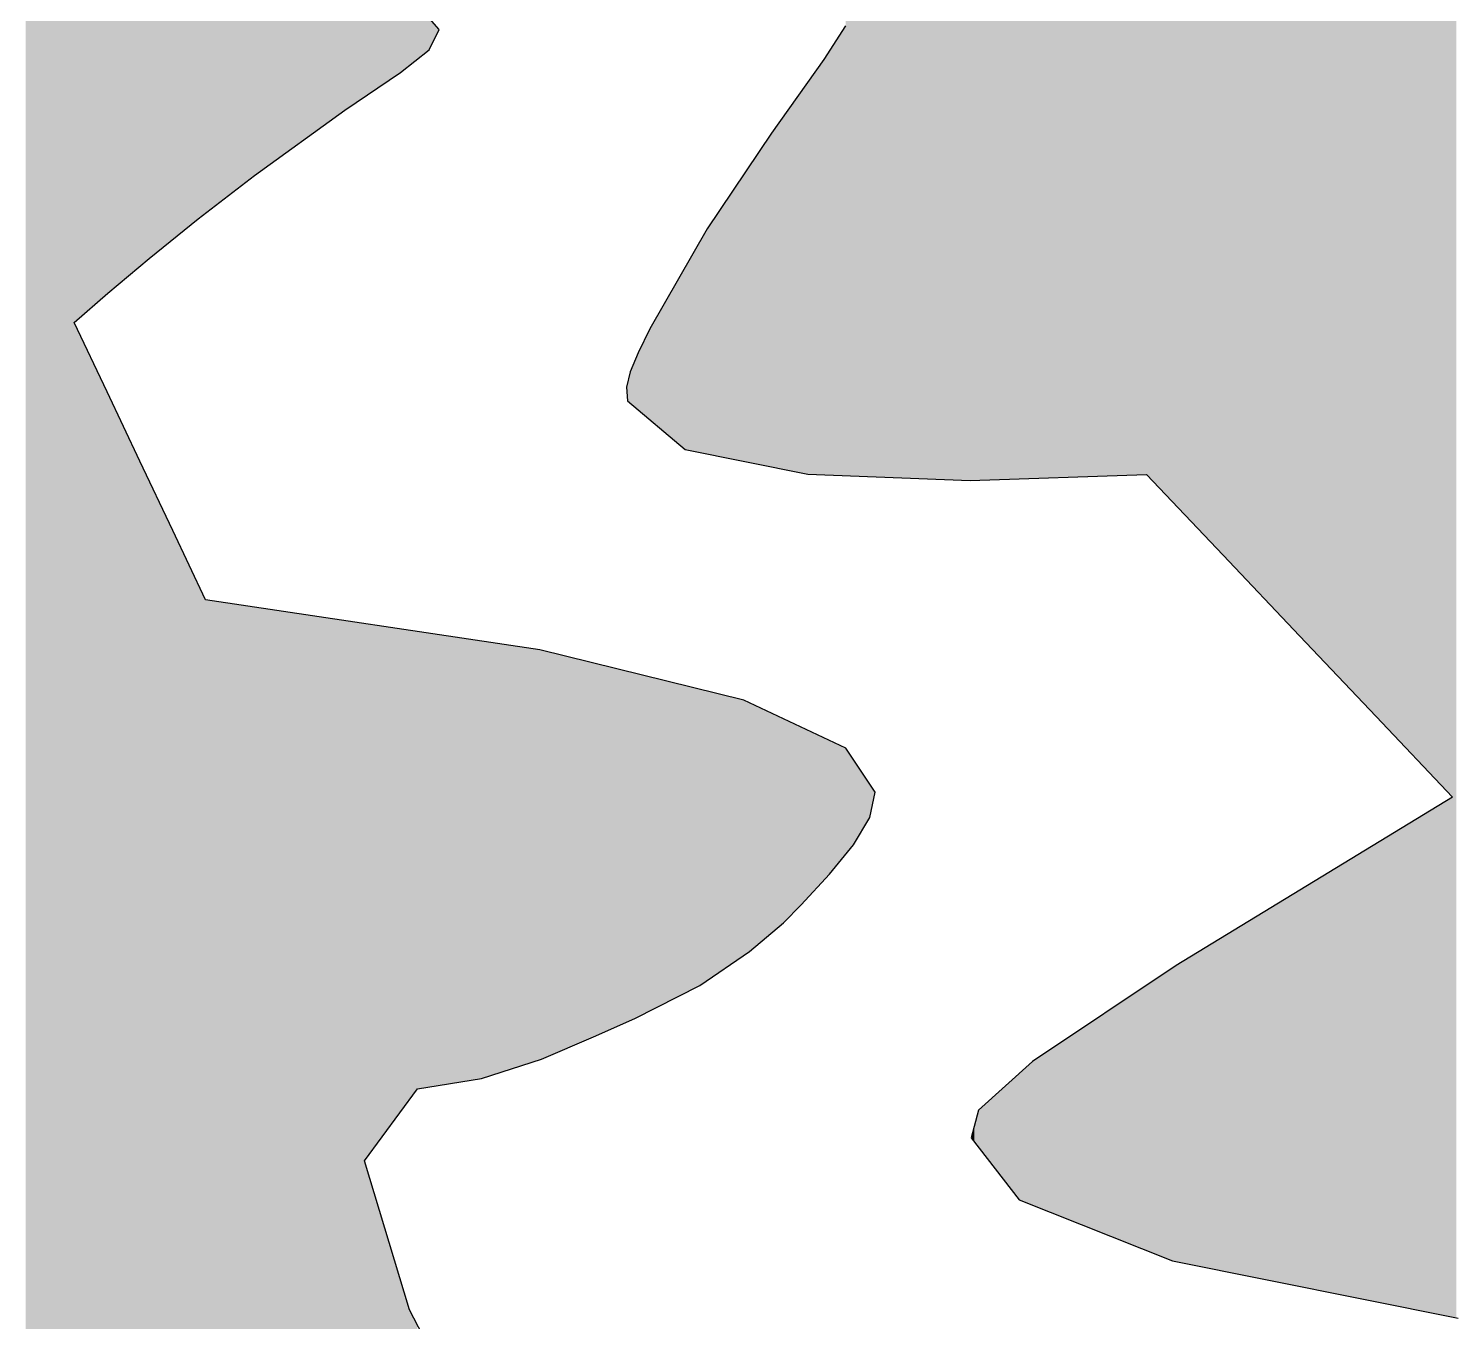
# Model space of a CAD drawing. Extents: x 100.5 to 179.4, y -130.4 to -85.9.
# Drawn here: x 112.15 to 117.77, y -106.3 to -101.2 of the extents above; entities that cross this region are included whole.
import ezdxf

# ---------------------------------------------------------------- set-up
doc = ezdxf.new("R2010")
doc.units = 0
doc.layers.add('LAYER_1', color=7, linetype='CONTINUOUS')

# ---------------------------------------------------------------- blocks, each defined once
blk = doc.blocks.new('*U1')
at = {"layer": 'LAYER_1', "color": 1}
for points in [[(115.3734, -102.9644), (115.3734, -85.8931), (115.3744, -102.9645)], [(115.3744, -102.9645), (115.3734, -85.8931), (115.3744, -85.8931)], [(115.3744, -102.9645), (115.3744, -85.8931), (115.4053, -102.9657)], [(115.4053, -102.9657), (115.3744, -85.8931), (115.4053, -85.8931)], [(115.4053, -102.9657), (115.4053, -85.8931), (115.444, -102.9672)], [(115.444, -102.9672), (115.4053, -85.8931), (115.444, -85.8931)], [(115.444, -102.9672), (115.444, -85.8931), (115.4694, -102.9682)], [(115.4694, -102.9682), (115.444, -85.8931), (115.4694, -85.8931)], [(115.4694, -102.9682), (115.4694, -85.8931), (115.4899, -102.969)], [(115.4899, -102.969), (115.4694, -85.8931), (115.4899, -85.8931)], [(115.4899, -102.969), (115.4899, -85.8931), (115.5342, -102.9707)], [(115.5342, -102.9707), (115.4899, -85.8931), (115.5342, -85.8931)], [(115.5342, -102.9707), (115.5342, -85.8931), (115.5905, -102.9729)], [(115.5905, -102.9729), (115.5342, -85.8931), (115.5905, -85.8931)], [(115.5905, -102.9729), (115.5905, -85.8931), (115.72, -102.9779)], [(115.72, -102.9779), (115.5905, -85.8931), (115.72, -85.8931)], [(115.72, -102.9779), (115.72, -85.8931), (115.737, -102.9785)], [(115.737, -102.9785), (115.72, -85.8931), (115.737, -85.8931)], [(115.737, -102.9785), (115.737, -85.8931), (115.7483, -102.979)], [(115.7483, -102.979), (115.737, -85.8931), (115.7483, -85.8931)], [(115.7483, -102.979), (115.7483, -85.8931), (115.8641, -102.9834)], [(115.8641, -102.9834), (115.7483, -85.8931), (115.8641, -85.8931)], [(115.8641, -102.9834), (115.8641, -85.8931), (115.8685, -102.9833)], [(115.8685, -102.9833), (115.8641, -85.8931), (115.8685, -85.8931)], [(115.8685, -102.9833), (115.8685, -85.8931), (115.8806, -102.9829)], [(115.8806, -102.9829), (115.8685, -85.8931), (115.8806, -85.8931)], [(115.8806, -102.9829), (115.8806, -85.8931), (115.8949, -102.9824)], [(115.8949, -102.9824), (115.8806, -85.8931), (115.8949, -85.8931)], [(115.8949, -102.9824), (115.8949, -85.8931), (115.897, -102.9824)], [(115.897, -102.9824), (115.8949, -85.8931), (115.897, -85.8931)], [(115.897, -102.9824), (115.897, -85.8931), (115.9456, -102.9808)], [(115.9456, -102.9808), (115.897, -85.8931), (115.9456, -85.8931)], [(115.9456, -102.9808), (115.9456, -85.8931), (115.9456, -102.9808)], [(115.9456, -102.9808), (115.9456, -85.8931), (115.9456, -85.8931)], [(115.9456, -102.9808), (115.9456, -85.8931), (115.9625, -102.9802)], [(115.9625, -102.9802), (115.9456, -85.8931), (115.9625, -85.8931)], [(115.9625, -102.9802), (115.9625, -85.8931), (115.9963, -102.9791)], [(115.9963, -102.9791), (115.9625, -85.8931), (115.9963, -85.8931)], [(115.9963, -102.9791), (115.9963, -85.8931), (116.0471, -102.9775)], [(116.0471, -102.9775), (115.9963, -85.8931), (116.0471, -85.8931)], [(116.0471, -102.9775), (116.0471, -85.8931), (116.0582, -102.9771)], [(116.0582, -102.9771), (116.0471, -85.8931), (116.0582, -85.8931)], [(116.0582, -102.9771), (116.0582, -85.8931), (116.0978, -102.9758)], [(116.0978, -102.9758), (116.0582, -85.8931), (116.0978, -85.8931)], [(116.0978, -102.9758), (116.0978, -85.8931), (116.1104, -102.9754)], [(116.1104, -102.9754), (116.0978, -85.8931), (116.1104, -85.8931)], [(116.1104, -102.9754), (116.1104, -85.8931), (116.1542, -102.974)], [(116.1542, -102.974), (116.1104, -85.8931), (116.1542, -85.8931)], [(116.1542, -102.974), (116.1542, -85.8931), (116.1767, -102.9732)], [(116.1767, -102.9732), (116.1542, -85.8931), (116.1767, -85.8931)], [(116.1767, -102.9732), (116.1767, -85.8931), (116.1778, -102.9732)], [(116.1778, -102.9732), (116.1767, -85.8931), (116.1778, -85.8931)], [(116.1778, -102.9732), (116.1778, -85.8931), (116.2331, -102.9714)], [(116.2331, -102.9714), (116.1778, -85.8931), (116.2331, -85.8931)], [(116.2331, -102.9714), (116.2331, -85.8931), (116.2477, -102.9709)], [(116.2477, -102.9709), (116.2331, -85.8931), (116.2477, -85.8931)], [(116.2477, -102.9709), (116.2477, -85.8931), (116.3627, -102.9671)], [(116.3627, -102.9671), (116.2477, -85.8931), (116.3627, -85.8931)], [(116.3627, -102.9671), (116.3627, -85.8931), (116.3683, -102.967)], [(116.3683, -102.967), (116.3627, -85.8931), (116.3683, -85.8931)], [(116.3683, -102.967), (116.3683, -85.8931), (116.3909, -102.9662)], [(116.3909, -102.9662), (116.3683, -85.8931), (116.3909, -85.8931)], [(116.3909, -102.9662), (116.3909, -85.8931), (116.4606, -102.9639)], [(116.4606, -102.9639), (116.3909, -85.8931), (116.4606, -85.8931)], [(116.4606, -102.9639), (116.4606, -85.8931), (116.5036, -102.9625)], [(116.5036, -102.9625), (116.4606, -85.8931), (116.5036, -85.8931)], [(116.5036, -102.9625), (116.5036, -85.8931), (116.5443, -102.9612)], [(116.5443, -102.9612), (116.5036, -85.8931), (116.5443, -85.8931)], [(116.5443, -102.9612), (116.5443, -85.8931), (116.553, -102.9609)], [(116.553, -102.9609), (116.5443, -85.8931), (116.553, -85.8931)], [(116.553, -102.9609), (116.553, -85.8931), (116.5603, -102.9607)], [(116.5603, -102.9607), (116.553, -85.8931), (116.5603, -85.8931)], [(116.5603, -102.9607), (116.5603, -85.8931), (116.5713, -102.9722)], [(116.5713, -102.9722), (116.5603, -85.8931), (116.5713, -85.8931)], [(116.5713, -102.9722), (116.5713, -85.8931), (116.6389, -103.0435)], [(116.6389, -103.0435), (116.5713, -85.8931), (116.6389, -85.8931)], [(116.6389, -103.0435), (116.6389, -85.8931), (116.6511, -103.0564)], [(116.6511, -103.0564), (116.6389, -85.8931), (116.6511, -85.8931)], [(116.6511, -103.0564), (116.6511, -85.8931), (116.6618, -103.0677)], [(116.6618, -103.0677), (116.6511, -85.8931), (116.6618, -85.8931)], [(116.6618, -103.0677), (116.6618, -85.8931), (116.6772, -103.084)], [(116.6772, -103.084), (116.6618, -85.8931), (116.6772, -85.8931)], [(116.6772, -103.084), (116.6772, -85.8931), (116.6783, -103.0851)], [(116.6783, -103.0851), (116.6772, -85.8931), (116.6783, -85.8931)], [(116.6783, -103.0851), (116.6783, -85.8931), (116.6977, -103.1055)], [(116.6977, -103.1055), (116.6783, -85.8931), (116.6977, -85.8931)], [(116.6977, -103.1055), (116.6977, -85.8931), (116.7435, -103.1538)], [(116.7435, -103.1538), (116.6977, -85.8931), (116.7435, -85.8931)], [(116.7435, -103.1538), (116.7435, -85.8931), (116.7552, -103.1661)], [(116.7552, -103.1661), (116.7435, -85.8931), (116.7552, -85.8931)], [(116.7552, -103.1661), (116.7552, -85.8931), (116.7741, -103.1862)], [(116.7741, -103.1862), (116.7552, -85.8931), (116.7741, -85.8931)], [(116.7741, -103.1862), (116.7741, -85.8931), (116.7854, -103.198)], [(116.7854, -103.198), (116.7741, -85.8931), (116.7854, -85.8931)], [(116.7854, -103.198), (116.7854, -85.8931), (116.7854, -103.1981)], [(116.7854, -103.1981), (116.7854, -85.8931), (116.7854, -85.8931)], [(116.7854, -103.1981), (116.7854, -85.8931), (116.7967, -103.2099)], [(116.7967, -103.2099), (116.7854, -85.8931), (116.7967, -85.8931)], [(116.7967, -103.2099), (116.7967, -85.8931), (116.8023, -103.2159)], [(116.8023, -103.2159), (116.7967, -85.8931), (116.8023, -85.8931)], [(116.8023, -103.2159), (116.8023, -85.8931), (116.808, -103.2218)], [(116.808, -103.2218), (116.8023, -85.8931), (116.808, -85.8931)], [(116.808, -103.2218), (116.808, -85.8931), (116.8136, -103.2278)], [(116.8136, -103.2278), (116.808, -85.8931), (116.8136, -85.8931)], [(116.8136, -103.2278), (116.8136, -85.8931), (116.8193, -103.2337)], [(116.8193, -103.2337), (116.8136, -85.8931), (116.8193, -85.8931)], [(116.8193, -103.2337), (116.8193, -85.8931), (116.8305, -103.2456)], [(116.8305, -103.2456), (116.8193, -85.8931), (116.8305, -85.8931)], [(116.8305, -103.2456), (116.8305, -85.8931), (116.8511, -103.2673)], [(116.8511, -103.2673), (116.8305, -85.8931), (116.8511, -85.8931)], [(116.8511, -103.2673), (116.8511, -85.8931), (116.8587, -103.2753)], [(116.8587, -103.2753), (116.8511, -85.8931), (116.8587, -85.8931)], [(116.8587, -103.2753), (116.8587, -85.8931), (116.8618, -103.2786)], [(116.8618, -103.2786), (116.8587, -85.8931), (116.8618, -85.8931)], [(116.8618, -103.2786), (116.8618, -85.8931), (116.8711, -103.2884)], [(116.8711, -103.2884), (116.8618, -85.8931), (116.8711, -85.8931)], [(116.8711, -103.2884), (116.8711, -85.8931), (116.8806, -103.2984)], [(116.8806, -103.2984), (116.8711, -85.8931), (116.8806, -85.8931)], [(116.8806, -103.2984), (116.8806, -85.8931), (116.8869, -103.3051)], [(116.8869, -103.3051), (116.8806, -85.8931), (116.8869, -85.8931)], [(116.8869, -103.3051), (116.8869, -85.8931), (116.8925, -103.311)], [(116.8925, -103.311), (116.8869, -85.8931), (116.8925, -85.8931)], [(116.8925, -103.311), (116.8925, -85.8931), (116.9883, -103.412)], [(116.9883, -103.412), (116.8925, -85.8931), (116.9883, -85.8931)], [(116.9883, -103.412), (116.9883, -85.8931), (116.9996, -103.4239)], [(116.9996, -103.4239), (116.9883, -85.8931), (116.9996, -85.8931)], [(116.9996, -103.4239), (116.9996, -85.8931), (117.0045, -103.4291)], [(117.0045, -103.4291), (116.9996, -85.8931), (117.0045, -85.8931)], [(117.0045, -103.4291), (117.0045, -85.8931), (117.0222, -103.4477)], [(117.0222, -103.4477), (117.0045, -85.8931), (117.0222, -85.8931)], [(117.0222, -103.4477), (117.0222, -85.8931), (117.0231, -103.4487)], [(117.0231, -103.4487), (117.0222, -85.8931), (117.0231, -85.8931)], [(117.0231, -103.4487), (117.0231, -85.8931), (117.0244, -103.4501)], [(117.0244, -103.4501), (117.0231, -85.8931), (117.0244, -85.8931)], [(117.0244, -103.4501), (117.0244, -85.8931), (117.0264, -103.4522)], [(117.0264, -103.4522), (117.0244, -85.8931), (117.0264, -85.8931)], [(117.0264, -103.4522), (117.0264, -85.8931), (117.045, -103.4718)], [(117.045, -103.4718), (117.0264, -85.8931), (117.045, -85.8931)], [(117.045, -103.4718), (117.045, -85.8931), (117.0456, -103.4724)], [(117.0456, -103.4724), (117.045, -85.8931), (117.0456, -85.8931)], [(117.0456, -103.4724), (117.0456, -85.8931), (117.0626, -103.4904)], [(117.0626, -103.4904), (117.0456, -85.8931), (117.0626, -85.8931)], [(117.0626, -103.4904), (117.0626, -85.8931), (117.0631, -103.4909)], [(117.0631, -103.4909), (117.0626, -85.8931), (117.0631, -85.8931)], [(117.0631, -103.4909), (117.0631, -85.8931), (117.0701, -103.4982)], [(117.0701, -103.4982), (117.0631, -85.8931), (117.0701, -85.8931)], [(117.0701, -103.4982), (117.0701, -85.8931), (117.0729, -103.5012)], [(117.0729, -103.5012), (117.0701, -85.8931), (117.0729, -85.8931)], [(117.0729, -103.5012), (117.0729, -85.8931), (117.1064, -103.5365)], [(117.1064, -103.5365), (117.0729, -85.8931), (117.1064, -85.8931)], [(117.1064, -103.5365), (117.1064, -85.8931), (117.1196, -103.5505)], [(117.1196, -103.5505), (117.1064, -85.8931), (117.1196, -85.8931)], [(117.1196, -103.5505), (117.1196, -85.8931), (117.1631, -103.5963)], [(117.1631, -103.5963), (117.1196, -85.8931), (117.1631, -85.8931)], [(117.1631, -103.5963), (117.1631, -85.8931), (117.1633, -103.5965)], [(117.1633, -103.5965), (117.1631, -85.8931), (117.1633, -85.8931)], [(117.1633, -103.5965), (117.1633, -85.8931), (117.1807, -103.6149)], [(117.1807, -103.6149), (117.1633, -85.8931), (117.1807, -85.8931)], [(117.1807, -103.6149), (117.1807, -85.8931), (117.2589, -103.6974)], [(117.2589, -103.6974), (117.1807, -85.8931), (117.2589, -85.8931)], [(117.2589, -103.6974), (117.2589, -85.8931), (117.2927, -103.733)], [(117.2927, -103.733), (117.2589, -85.8931), (117.2927, -85.8931)], [(117.2927, -103.733), (117.2927, -85.8931), (117.3378, -103.7806)], [(117.3378, -103.7806), (117.2927, -85.8931), (117.3378, -85.8931)], [(117.3378, -103.7806), (117.3378, -85.8931), (117.3463, -103.7895)], [(117.3463, -103.7895), (117.3378, -85.8931), (117.3463, -85.8931)], [(117.3463, -103.7895), (117.3463, -85.8931), (117.428, -103.8757)], [(117.428, -103.8757), (117.3463, -85.8931), (117.428, -85.8931)], [(117.428, -103.8757), (117.428, -85.8931), (117.4364, -103.8846)], [(117.4364, -103.8846), (117.428, -85.8931), (117.4364, -85.8931)], [(117.4364, -103.8846), (117.4364, -85.8931), (117.4449, -103.8935)], [(117.4449, -103.8935), (117.4364, -85.8931), (117.4449, -85.8931)], [(117.4449, -103.8935), (117.4449, -85.8931), (117.4449, -103.8935)], [(117.4449, -103.8935), (117.4449, -85.8931), (117.4449, -85.8931)], [(117.4449, -103.8935), (117.4449, -85.8931), (117.4508, -103.8997)], [(117.4508, -103.8997), (117.4449, -85.8931), (117.4508, -85.8931)], [(117.4508, -103.8997), (117.4508, -85.8931), (117.4618, -103.9113)], [(117.4618, -103.9113), (117.4508, -85.8931), (117.4618, -85.8931)], [(117.4618, -103.9113), (117.4618, -85.8931), (117.4647, -103.9144)], [(117.4647, -103.9144), (117.4618, -85.8931), (117.4647, -85.8931)], [(117.4647, -103.9144), (117.4647, -85.8931), (117.4787, -103.9292)], [(117.4787, -103.9292), (117.4647, -85.8931), (117.4787, -85.8931)], [(117.4787, -103.9292), (117.4787, -85.8931), (117.49, -103.9411)], [(117.49, -103.9411), (117.4787, -85.8931), (117.49, -85.8931)], [(117.49, -103.9411), (117.49, -85.8931), (117.4956, -103.947)], [(117.4956, -103.947), (117.49, -85.8931), (117.4956, -85.8931)], [(117.4956, -103.947), (117.4956, -85.8931), (117.5351, -103.9886)], [(117.5351, -103.9886), (117.4956, -85.8931), (117.5351, -85.8931)], [(117.5351, -103.9886), (117.5351, -85.8931), (117.552, -104.0065)], [(117.552, -104.0065), (117.5351, -85.8931), (117.552, -85.8931)], [(117.552, -104.0065), (117.552, -85.8931), (117.5988, -104.0559)], [(117.5988, -104.0559), (117.552, -85.8931), (117.5988, -85.8931)], [(117.5988, -104.0559), (117.5988, -85.8931), (117.614, -104.0718)], [(117.614, -104.0718), (117.5988, -85.8931), (117.614, -85.8931)], [(117.614, -104.0718), (117.614, -85.8931), (117.6309, -104.0897)], [(117.6309, -104.0897), (117.614, -85.8931), (117.6309, -85.8931)], [(117.6309, -104.0897), (117.6309, -85.8931), (117.6314, -104.0902)], [(117.6314, -104.0902), (117.6309, -85.8931), (117.6314, -85.8931)], [(117.6314, -104.0902), (117.6314, -85.8931), (117.6647, -104.1253)], [(117.6647, -104.1253), (117.6314, -85.8931), (117.6647, -85.8931)], [(117.6647, -104.1253), (117.6647, -85.8931), (117.676, -104.1372)], [(117.676, -104.1372), (117.6647, -85.8931), (117.676, -85.8931)], [(117.676, -104.1372), (117.676, -85.8931), (117.7235, -104.1874)], [(117.7235, -104.1874), (117.676, -85.8931), (117.7235, -85.8931)], [(117.7235, -104.1874), (117.7235, -85.8931), (117.7323, -104.1967)], [(117.7323, -104.1967), (117.7235, -85.8931), (117.7323, -85.8931)], [(117.7323, -104.1967), (117.7323, -85.8931), (117.7436, -104.2085)], [(117.7436, -104.2085), (117.7323, -85.8931), (117.7436, -85.8931)], [(117.7436, -104.2085), (117.7436, -85.8931), (117.745, -104.21)], [(117.745, -104.21), (117.7436, -85.8931), (117.745, -85.8931)], [(117.745, -104.21), (117.745, -85.8931), (117.7662, -104.2323)], [(117.7662, -104.2323), (117.745, -85.8931), (117.7662, -85.8931)], [(117.7662, -106.2816), (117.7662, -85.8931), (117.782, -106.2847)], [(117.782, -106.2847), (117.7662, -85.8931), (117.782, -85.8931)], [(112.1416, -118.7932), (112.1416, -100.1471), (112.1634, -118.8186)], [(112.1634, -118.8186), (112.1416, -100.1471), (112.1634, -100.159)], [(112.1634, -118.8186), (112.1634, -100.159), (112.3326, -118.9632)], [(112.3326, -118.9632), (112.1634, -100.159), (112.3326, -100.251)], [(112.3326, -102.361), (112.3326, -100.251), (112.4621, -102.2483)], [(112.4621, -102.2483), (112.3326, -100.251), (112.4621, -100.3214)], [(112.4621, -102.2483), (112.4621, -100.3214), (112.4649, -102.2459)], [(112.4649, -102.2459), (112.4621, -100.3214), (112.4649, -100.3229)], [(112.4649, -102.2459), (112.4649, -100.3229), (112.4872, -102.2271)], [(112.4872, -102.2271), (112.4649, -100.3229), (112.4872, -100.3351)], [(112.4872, -102.2271), (112.4872, -100.3351), (112.5916, -102.1392)], [(112.5916, -102.1392), (112.4872, -100.3351), (112.5916, -100.3859)], [(112.5916, -102.1392), (112.5916, -100.3859), (112.6285, -102.1082)], [(112.6285, -102.1082), (112.5916, -100.3859), (112.6285, -100.4038)], [(112.6285, -102.1082), (112.6285, -100.4038), (112.721, -102.0334)], [(112.721, -102.0334), (112.6285, -100.4038), (112.721, -100.4489)], [(112.721, -102.0334), (112.721, -100.4489), (112.8218, -101.9519)], [(112.8218, -101.9519), (112.721, -100.4489), (112.8218, -100.4979)], [(112.8218, -101.9519), (112.8218, -100.4979), (112.8505, -101.9297)], [(112.8505, -101.9297), (112.8218, -100.4979), (112.8505, -100.5118)], [(112.8505, -101.9297), (112.8505, -100.5118), (113.0431, -101.781)], [(113.0431, -101.781), (112.8505, -100.5118), (113.0431, -100.6055)], [(113.0431, -101.781), (113.0431, -100.6055), (113.1017, -101.7387)], [(113.1017, -101.7387), (113.0431, -100.6055), (113.1017, -100.634)], [(113.1017, -101.7387), (113.1017, -100.634), (113.3971, -101.5255)], [(113.3971, -101.5255), (113.1017, -100.634), (113.3971, -100.7778)], [(113.3971, -101.5255), (113.3971, -100.7778), (113.3995, -101.5238)], [(113.3995, -101.5238), (113.3971, -100.7778), (113.3995, -100.7806)], [(113.3995, -101.5238), (113.3995, -100.7806), (113.4024, -101.5218)], [(113.4024, -101.5218), (113.3995, -100.7806), (113.4024, -100.7839)], [(113.4024, -101.5218), (113.4024, -100.7839), (113.477, -101.4714)], [(113.477, -101.4714), (113.4024, -100.7839), (113.477, -100.8691)], [(113.477, -101.4714), (113.477, -100.8691), (113.6183, -101.3758)], [(113.6183, -101.3758), (113.477, -100.8691), (113.6183, -101.0308)], [(113.6183, -101.3758), (113.6183, -101.0308), (113.6548, -101.347)], [(113.6548, -101.347), (113.6183, -101.0308), (113.6548, -101.0725)], [(113.6548, -101.347), (113.6548, -101.0725), (113.6854, -101.3229)], [(113.6854, -101.3229), (113.6548, -101.0725), (113.6854, -101.1075)], [(113.6854, -101.3229), (113.6854, -101.1075), (113.7315, -101.2865)], [(113.7315, -101.2865), (113.6854, -101.1075), (113.7315, -101.1602)], [(113.7315, -101.2865), (113.7315, -101.1602), (113.7713, -101.2057)], [(115.3594, -102.9639), (115.3106, -101.2891), (115.3594, -101.2129)], [(115.3734, -102.9644), (115.3594, -101.2129), (115.3734, -101.1911)], [(115.3594, -102.9639), (115.3594, -101.2129), (115.3734, -102.9644)], [(115.3106, -102.962), (115.2974, -101.3098), (115.3106, -101.2891)], [(115.3106, -102.962), (115.3106, -101.2891), (115.3594, -102.9639)], [(115.2884, -102.9611), (115.2247, -101.4132), (115.2884, -101.3239)], [(115.2974, -102.9615), (115.2884, -101.3239), (115.2974, -101.3098)], [(115.2884, -102.9611), (115.2884, -101.3239), (115.2974, -102.9615)], [(115.2974, -102.9615), (115.2974, -101.3098), (115.3106, -102.962)], [(115.2247, -102.9587), (115.1986, -101.4499), (115.2247, -101.4132)], [(115.2247, -102.9587), (115.2247, -101.4132), (115.2884, -102.9611)], [(115.1847, -102.9507), (115.1509, -101.5169), (115.1847, -101.4694)], [(115.1986, -102.9535), (115.1847, -101.4694), (115.1986, -101.4499)], [(115.1847, -102.9507), (115.1847, -101.4694), (115.1986, -102.9535)], [(115.1986, -102.9535), (115.1986, -101.4499), (115.2247, -102.9587)], [(115.1509, -102.9439), (115.1283, -101.5485), (115.1509, -101.5169)], [(115.1509, -102.9439), (115.1509, -101.5169), (115.1847, -102.9507)], [(115.1283, -102.9394), (115.0813, -101.6145), (115.1283, -101.5485)], [(115.1283, -102.9394), (115.1283, -101.5485), (115.1509, -102.9439)], [(115.072, -102.9281), (115.01, -101.7205), (115.072, -101.6284)], [(115.0813, -102.93), (115.072, -101.6284), (115.0813, -101.6145)], [(115.072, -102.9281), (115.072, -101.6284), (115.0813, -102.93)], [(115.0813, -102.93), (115.0813, -101.6145), (115.1283, -102.9394)], [(114.993, -102.9124), (114.9719, -101.777), (114.993, -101.7456)], [(114.9945, -102.9127), (114.993, -101.7456), (114.9945, -101.7434)], [(114.993, -102.9124), (114.993, -101.7456), (114.9945, -102.9127)], [(114.9989, -102.9135), (114.9945, -101.7434), (114.9989, -101.7369)], [(114.9945, -102.9127), (114.9945, -101.7434), (114.9989, -102.9135)], [(115.01, -102.9157), (114.9989, -101.7369), (115.01, -101.7205)], [(114.9989, -102.9135), (114.9989, -101.7369), (115.01, -102.9157)], [(115.01, -102.9157), (115.01, -101.7205), (115.072, -102.9281)], [(114.9719, -102.9081), (114.9141, -101.8629), (114.9719, -101.777)], [(114.9719, -102.9081), (114.9719, -101.777), (114.993, -102.9124)], [(114.9141, -102.8966), (114.8352, -101.9801), (114.9141, -101.8629)], [(114.9141, -102.8966), (114.9141, -101.8629), (114.9719, -102.9081)], [(114.8273, -102.8792), (114.799, -102.0413), (114.8273, -101.992)], [(114.8352, -102.8808), (114.8273, -101.992), (114.8352, -101.9801)], [(114.8273, -102.8792), (114.8273, -101.992), (114.8352, -102.8808)], [(114.8352, -102.8808), (114.8352, -101.9801), (114.9141, -102.8966)], [(114.799, -102.8736), (114.7416, -102.1411), (114.799, -102.0413)], [(114.799, -102.8736), (114.799, -102.0413), (114.8273, -102.8792)], [(114.7416, -102.8621), (114.6415, -102.3156), (114.7416, -102.1411)], [(114.7416, -102.8621), (114.7416, -102.1411), (114.799, -102.8736)], [(112.3326, -118.9632), (112.3326, -102.361), (112.4621, -119.0738)], [(112.4621, -119.0738), (112.3326, -102.361), (112.4621, -102.6343)], [(114.6415, -102.7773), (114.6015, -102.3854), (114.6415, -102.3156)], [(114.6415, -102.7773), (114.6415, -102.3156), (114.7416, -102.8621)], [(114.6015, -102.7434), (114.5554, -102.4803), (114.6015, -102.3854)], [(114.6015, -102.7434), (114.6015, -102.3854), (114.6415, -102.7773)], [(114.5554, -102.7044), (114.5433, -102.5093), (114.5554, -102.4803)], [(114.5554, -102.7044), (114.5554, -102.4803), (114.6015, -102.7434)], [(114.5433, -102.6941), (114.5243, -102.555), (114.5433, -102.5093)], [(114.5433, -102.6941), (114.5433, -102.5093), (114.5554, -102.7044)], [(114.5243, -102.678), (114.5141, -102.5983), (114.5243, -102.555)], [(114.5243, -102.678), (114.5243, -102.555), (114.5433, -102.6941)], [(112.4621, -119.0738), (112.4621, -102.6343), (112.4649, -119.0762)], [(112.4649, -119.0762), (112.4621, -102.6343), (112.4649, -102.6401)], [(112.4649, -119.0762), (112.4649, -102.6401), (112.4872, -119.0952)], [(112.4872, -119.0952), (112.4649, -102.6401), (112.4872, -102.6872)], [(114.5141, -102.6694), (114.5099, -102.6158), (114.5141, -102.5983)], [(114.5141, -102.6694), (114.5141, -102.5983), (114.5243, -102.678)], [(112.4872, -119.0952), (112.4872, -102.6872), (112.5916, -119.1844)], [(112.5916, -119.1844), (112.4872, -102.6872), (112.5916, -102.9076)], [(112.5916, -119.1844), (112.5916, -102.9076), (112.6285, -119.2159)], [(112.6285, -119.2159), (112.5916, -102.9076), (112.6285, -102.9856)], [(112.6285, -119.2159), (112.6285, -102.9856), (112.721, -119.295)], [(112.721, -119.295), (112.6285, -102.9856), (112.721, -103.1809)], [(112.721, -119.295), (112.721, -103.1809), (112.8218, -119.3811)], [(112.8218, -119.3811), (112.721, -103.1809), (112.8218, -103.3937)], [(112.8218, -119.3811), (112.8218, -103.3937), (112.8505, -119.4056)], [(112.8505, -119.4056), (112.8218, -103.3937), (112.8505, -103.4542)], [(112.8505, -119.4056), (112.8505, -103.4542), (113.0431, -119.5701)], [(113.0431, -119.5701), (112.8505, -103.4542), (113.0431, -103.483)], [(113.0431, -119.5701), (113.0431, -103.483), (113.1017, -119.6201)], [(113.1017, -119.6201), (113.0431, -103.483), (113.1017, -103.4918)], [(113.1017, -119.6201), (113.1017, -103.4918), (113.3971, -119.8725)], [(113.3971, -119.8725), (113.1017, -103.4918), (113.3971, -103.536)], [(113.3971, -119.8725), (113.3971, -103.536), (113.3995, -119.8746)], [(113.3995, -119.8746), (113.3971, -103.536), (113.3995, -103.5364)], [(113.3995, -119.8746), (113.3995, -103.5364), (113.4024, -119.877)], [(113.4024, -119.877), (113.3995, -103.5364), (113.4024, -103.5368)], [(113.4024, -119.877), (113.4024, -103.5368), (113.477, -119.9407)], [(113.477, -119.9407), (113.4024, -103.5368), (113.477, -103.548)], [(113.477, -105.6664), (113.477, -103.548), (113.6183, -105.4736)], [(113.6183, -105.4736), (113.477, -103.548), (113.6183, -103.5691)], [(113.6183, -105.4736), (113.6183, -103.5691), (113.6548, -105.4238)], [(113.6548, -105.4238), (113.6183, -103.5691), (113.6548, -103.5746)], [(113.6548, -105.4238), (113.6548, -103.5746), (113.6854, -105.3821)], [(113.6854, -105.3821), (113.6548, -103.5746), (113.6854, -103.5791)], [(113.6854, -105.3821), (113.6854, -103.5791), (113.7315, -105.3746)], [(113.7315, -105.3746), (113.6854, -103.5791), (113.7315, -103.5861)], [(113.7315, -105.3746), (113.7315, -103.5861), (113.7713, -105.3682)], [(113.7713, -105.3682), (113.7315, -103.5861), (113.7713, -103.592)], [(113.7713, -105.3682), (113.7713, -103.592), (113.9387, -105.341)], [(113.9387, -105.341), (113.7713, -103.592), (113.9387, -103.6171)], [(113.9387, -105.341), (113.9387, -103.6171), (113.955, -105.3357)], [(113.955, -105.3357), (113.9387, -103.6171), (113.955, -103.6195)], [(113.955, -105.3357), (113.955, -103.6195), (114.1138, -105.2843)], [(114.1138, -105.2843), (113.955, -103.6195), (114.1138, -103.6432)], [(114.1138, -105.2843), (114.1138, -103.6432), (114.1685, -105.2666)], [(114.1685, -105.2666), (114.1138, -103.6432), (114.1685, -103.6514)], [(114.1685, -105.2666), (114.1685, -103.6514), (114.1744, -105.2647)], [(114.1744, -105.2647), (114.1685, -103.6514), (114.1744, -103.6529)], [(114.1744, -105.2647), (114.1744, -103.6529), (114.2909, -105.2154)], [(114.2909, -105.2154), (114.1744, -103.6529), (114.2909, -103.6816)], [(114.2909, -105.2154), (114.2909, -103.6816), (114.3801, -105.1777)], [(114.3801, -105.1777), (114.2909, -103.6816), (114.3801, -103.7035)], [(114.3801, -105.1777), (114.3801, -103.7035), (114.5099, -105.1195)], [(114.5099, -105.1195), (114.3801, -103.7035), (114.5099, -103.7355)], [(114.5099, -105.1195), (114.5099, -103.7355), (114.5141, -105.1176)], [(114.5141, -105.1176), (114.5099, -103.7355), (114.5141, -103.7365)], [(114.5141, -105.1176), (114.5141, -103.7365), (114.5243, -105.113)], [(114.5243, -105.113), (114.5141, -103.7365), (114.5243, -103.739)], [(114.5243, -105.113), (114.5243, -103.739), (114.5433, -105.1045)], [(114.5433, -105.1045), (114.5243, -103.739), (114.5433, -103.7437)], [(114.5433, -105.1045), (114.5433, -103.7437), (114.5554, -105.0984)], [(114.5554, -105.0984), (114.5433, -103.7437), (114.5554, -103.7467)], [(114.5554, -105.0984), (114.5554, -103.7467), (114.6015, -105.0749)], [(114.6015, -105.0749), (114.5554, -103.7467), (114.6015, -103.7581)], [(114.6015, -105.0749), (114.6015, -103.7581), (114.6415, -105.0546)], [(114.6415, -105.0546), (114.6015, -103.7581), (114.6415, -103.7679)], [(114.6415, -105.0546), (114.6415, -103.7679), (114.7416, -105.0036)], [(114.7416, -105.0036), (114.6415, -103.7679), (114.7416, -103.7926)], [(114.7416, -105.0036), (114.7416, -103.7926), (114.799, -104.9745)], [(114.799, -104.9745), (114.7416, -103.7926), (114.799, -103.8067)], [(114.799, -104.9745), (114.799, -103.8067), (114.8273, -104.9552)], [(114.8273, -104.9552), (114.799, -103.8067), (114.8273, -103.8137)], [(114.8273, -104.9552), (114.8273, -103.8137), (114.8352, -104.9497)], [(114.8352, -104.9497), (114.8273, -103.8137), (114.8352, -103.8156)], [(114.8352, -104.9497), (114.8352, -103.8156), (114.9141, -104.8959)], [(114.9141, -104.8959), (114.8352, -103.8156), (114.9141, -103.8351)], [(114.9141, -104.8959), (114.9141, -103.8351), (114.9719, -104.8564)], [(114.9719, -104.8564), (114.9141, -103.8351), (114.9719, -103.8493)], [(114.9719, -104.8564), (114.9719, -103.8493), (114.993, -104.842)], [(114.993, -104.842), (114.9719, -103.8493), (114.993, -103.8593)], [(114.993, -104.842), (114.993, -103.8593), (114.9945, -104.841)], [(114.9945, -104.841), (114.993, -103.8593), (114.9945, -103.86)], [(114.9945, -104.841), (114.9945, -103.86), (114.9989, -104.8373)], [(114.9989, -104.8373), (114.9945, -103.86), (114.9989, -103.862)], [(114.9989, -104.8373), (114.9989, -103.862), (115.01, -104.8279)], [(115.01, -104.8279), (114.9989, -103.862), (115.01, -103.8673)], [(115.01, -104.8279), (115.01, -103.8673), (115.072, -104.7753)], [(115.072, -104.7753), (115.01, -103.8673), (115.072, -103.8965)], [(115.072, -104.7753), (115.072, -103.8965), (115.0813, -104.7674)], [(115.0813, -104.7674), (115.072, -103.8965), (115.0813, -103.9009)], [(115.0813, -104.7674), (115.0813, -103.9009), (115.1283, -104.7275)], [(115.1283, -104.7275), (115.0813, -103.9009), (115.1283, -103.9231)], [(115.1283, -104.7275), (115.1283, -103.9231), (115.1509, -104.705)], [(115.1509, -104.705), (115.1283, -103.9231), (115.1509, -103.9338)], [(115.1509, -104.705), (115.1509, -103.9338), (115.1847, -104.6713)], [(115.1847, -104.6713), (115.1509, -103.9338), (115.1847, -103.9498)], [(115.1847, -104.6713), (115.1847, -103.9498), (115.1986, -104.6574)], [(115.1986, -104.6574), (115.1847, -103.9498), (115.1986, -103.9563)], [(115.1986, -104.6574), (115.1986, -103.9563), (115.2247, -104.629)], [(115.2247, -104.629), (115.1986, -103.9563), (115.2247, -103.9687)], [(115.2247, -104.629), (115.2247, -103.9687), (115.2884, -104.5599)], [(115.2884, -104.5599), (115.2247, -103.9687), (115.2884, -103.9987)], [(115.2884, -104.5599), (115.2884, -103.9987), (115.2974, -104.5501)], [(115.2974, -104.5501), (115.2884, -103.9987), (115.2974, -104.003)], [(115.2974, -104.5501), (115.2974, -104.003), (115.3106, -104.5358)], [(115.3106, -104.5358), (115.2974, -104.003), (115.3106, -104.0092)], [(115.3106, -104.5358), (115.3106, -104.0092), (115.3594, -104.4762)], [(115.3594, -104.4762), (115.3106, -104.0092), (115.3594, -104.0323)], [(115.3594, -104.4762), (115.3594, -104.0323), (115.3734, -104.4592)], [(115.3734, -104.4592), (115.3594, -104.0323), (115.3734, -104.0388)], [(115.3734, -104.4592), (115.3734, -104.0388), (115.3744, -104.4578)], [(115.3744, -104.4578), (115.3734, -104.0388), (115.3744, -104.0394)], [(115.3744, -104.4578), (115.3744, -104.0394), (115.4053, -104.4202)], [(115.4053, -104.4202), (115.3744, -104.0394), (115.4053, -104.0858)], [(115.4053, -104.4202), (115.4053, -104.0858), (115.444, -104.355)], [(115.444, -104.355), (115.4053, -104.0858), (115.444, -104.1441)], [(115.444, -104.355), (115.444, -104.1441), (115.4694, -104.3122)], [(115.4694, -104.3122), (115.444, -104.1441), (115.4694, -104.1823)], [(115.4694, -104.3122), (115.4694, -104.1823), (115.4899, -104.2132)], [(117.7235, -106.273), (117.676, -104.2873), (117.7235, -104.2583)], [(117.7323, -106.2748), (117.7235, -104.2583), (117.7323, -104.2529)], [(117.7235, -106.273), (117.7235, -104.2583), (117.7323, -106.2748)], [(117.7436, -106.2771), (117.7323, -104.2529), (117.7436, -104.2461)], [(117.7323, -106.2748), (117.7323, -104.2529), (117.7436, -106.2771)], [(117.745, -106.2774), (117.7436, -104.2461), (117.745, -104.2452)], [(117.7436, -106.2771), (117.7436, -104.2461), (117.745, -106.2774)], [(117.7662, -106.2816), (117.745, -104.2452), (117.7662, -104.2323)], [(117.745, -106.2774), (117.745, -104.2452), (117.7662, -106.2816)], [(117.5988, -106.2481), (117.552, -104.3629), (117.5988, -104.3343)], [(117.614, -106.2511), (117.5988, -104.3343), (117.614, -104.3251)], [(117.5988, -106.2481), (117.5988, -104.3343), (117.614, -106.2511)], [(117.6309, -106.2545), (117.614, -104.3251), (117.6309, -104.3148)], [(117.614, -106.2511), (117.614, -104.3251), (117.6309, -106.2545)], [(117.6314, -106.2546), (117.6309, -104.3148), (117.6314, -104.3145)], [(117.6309, -106.2545), (117.6309, -104.3148), (117.6314, -106.2546)], [(117.6647, -106.2613), (117.6314, -104.3145), (117.6647, -104.2942)], [(117.6314, -106.2546), (117.6314, -104.3145), (117.6647, -106.2613)], [(117.676, -106.2635), (117.6647, -104.2942), (117.676, -104.2873)], [(117.6647, -106.2613), (117.6647, -104.2942), (117.676, -106.2635)], [(117.676, -106.2635), (117.676, -104.2873), (117.7235, -106.273)], [(117.5351, -106.2353), (117.4956, -104.3973), (117.5351, -104.3732)], [(117.552, -106.2387), (117.5351, -104.3732), (117.552, -104.3629)], [(117.5351, -106.2353), (117.5351, -104.3732), (117.552, -106.2387)], [(117.552, -106.2387), (117.552, -104.3629), (117.5988, -106.2481)], [(117.428, -106.2139), (117.3463, -104.4883), (117.428, -104.4385)], [(117.4364, -106.2156), (117.428, -104.4385), (117.4364, -104.4334)], [(117.428, -106.2139), (117.428, -104.4385), (117.4364, -106.2156)], [(117.4449, -106.2173), (117.4364, -104.4334), (117.4449, -104.4282)], [(117.4364, -106.2156), (117.4364, -104.4334), (117.4449, -106.2173)], [(117.4508, -106.2184), (117.4449, -104.4282), (117.4508, -104.4246)], [(117.4449, -106.2173), (117.4449, -104.4282), (117.4449, -106.2173)], [(117.4449, -106.2173), (117.4449, -104.4282), (117.4449, -104.4282)], [(117.4449, -106.2173), (117.4449, -104.4282), (117.4508, -106.2184)], [(117.4618, -106.2206), (117.4508, -104.4246), (117.4618, -104.4179)], [(117.4508, -106.2184), (117.4508, -104.4246), (117.4618, -106.2206)], [(117.4647, -106.2212), (117.4618, -104.4179), (117.4647, -104.4161)], [(117.4618, -106.2206), (117.4618, -104.4179), (117.4647, -106.2212)], [(117.4787, -106.224), (117.4647, -104.4161), (117.4787, -104.4076)], [(117.4647, -106.2212), (117.4647, -104.4161), (117.4787, -106.224)], [(117.49, -106.2263), (117.4787, -104.4076), (117.49, -104.4007)], [(117.4787, -106.224), (117.4787, -104.4076), (117.49, -106.2263)], [(117.4956, -106.2274), (117.49, -104.4007), (117.4956, -104.3973)], [(117.49, -106.2263), (117.49, -104.4007), (117.4956, -106.2274)], [(117.4956, -106.2274), (117.4956, -104.3973), (117.5351, -106.2353)], [(117.3378, -106.1958), (117.2927, -104.521), (117.3378, -104.4935)], [(117.3463, -106.1975), (117.3378, -104.4935), (117.3463, -104.4883)], [(117.3378, -106.1958), (117.3378, -104.4935), (117.3463, -106.1975)], [(117.3463, -106.1975), (117.3463, -104.4883), (117.428, -106.2139)], [(117.2589, -106.18), (117.1807, -104.5893), (117.2589, -104.5416)], [(117.2927, -106.1868), (117.2589, -104.5416), (117.2927, -104.521)], [(117.2589, -106.18), (117.2589, -104.5416), (117.2927, -106.1868)], [(117.2927, -106.1868), (117.2927, -104.521), (117.3378, -106.1958)], [(117.1631, -106.1608), (117.1196, -104.6265), (117.1631, -104.6)], [(117.1633, -106.1609), (117.1631, -104.6), (117.1633, -104.5999)], [(117.1631, -106.1608), (117.1631, -104.6), (117.1633, -106.1609)], [(117.1807, -106.1644), (117.1633, -104.5999), (117.1807, -104.5893)], [(117.1633, -106.1609), (117.1633, -104.5999), (117.1807, -106.1644)], [(117.1807, -106.1644), (117.1807, -104.5893), (117.2589, -106.18)], [(117.045, -106.1372), (117.0264, -104.6834), (117.045, -104.672)], [(117.0456, -106.1373), (117.045, -104.672), (117.0456, -104.6716)], [(117.045, -106.1372), (117.045, -104.672), (117.0456, -106.1373)], [(117.0626, -106.1407), (117.0456, -104.6716), (117.0626, -104.6613)], [(117.0456, -106.1373), (117.0456, -104.6716), (117.0626, -106.1407)], [(117.0631, -106.1408), (117.0626, -104.6613), (117.0631, -104.661)], [(117.0626, -106.1407), (117.0626, -104.6613), (117.0631, -106.1408)], [(117.0701, -106.1422), (117.0631, -104.661), (117.0701, -104.6567)], [(117.0631, -106.1408), (117.0631, -104.661), (117.0701, -106.1422)], [(117.0729, -106.1428), (117.0701, -104.6567), (117.0729, -104.655)], [(117.0701, -106.1422), (117.0701, -104.6567), (117.0729, -106.1428)], [(117.1064, -106.1495), (117.0729, -104.655), (117.1064, -104.6346)], [(117.0729, -106.1428), (117.0729, -104.655), (117.1064, -106.1495)], [(117.1196, -106.1521), (117.1064, -104.6346), (117.1196, -104.6265)], [(117.1064, -106.1495), (117.1064, -104.6346), (117.1196, -106.1521)], [(117.1196, -106.1521), (117.1196, -104.6265), (117.1631, -106.1608)], [(116.9883, -106.1258), (116.8925, -104.765), (116.9883, -104.7066)], [(116.9996, -106.1281), (116.9883, -104.7066), (116.9996, -104.6997)], [(116.9883, -106.1258), (116.9883, -104.7066), (116.9996, -106.1281)], [(117.0045, -106.1291), (116.9996, -104.6997), (117.0045, -104.6967)], [(116.9996, -106.1281), (116.9996, -104.6997), (117.0045, -106.1291)], [(117.0222, -106.1326), (117.0045, -104.6967), (117.0222, -104.6859)], [(117.0045, -106.1291), (117.0045, -104.6967), (117.0222, -106.1326)], [(117.0231, -106.1328), (117.0222, -104.6859), (117.0231, -104.6854)], [(117.0222, -106.1326), (117.0222, -104.6859), (117.0231, -106.1328)], [(117.0244, -106.1331), (117.0231, -104.6854), (117.0244, -104.6845)], [(117.0231, -106.1328), (117.0231, -104.6854), (117.0244, -106.1331)], [(117.0264, -106.1335), (117.0244, -104.6845), (117.0264, -104.6834)], [(117.0244, -106.1331), (117.0244, -104.6845), (117.0264, -106.1335)], [(117.0264, -106.1335), (117.0264, -104.6834), (117.045, -106.1372)], [(116.8587, -106.0999), (116.8511, -104.7902), (116.8587, -104.7856)], [(116.8618, -106.1005), (116.8587, -104.7856), (116.8618, -104.7837)], [(116.8587, -106.0999), (116.8587, -104.7856), (116.8618, -106.1005)], [(116.8711, -106.1024), (116.8618, -104.7837), (116.8711, -104.7781)], [(116.8618, -106.1005), (116.8618, -104.7837), (116.8711, -106.1024)], [(116.8806, -106.1043), (116.8711, -104.7781), (116.8806, -104.7723)], [(116.8711, -106.1024), (116.8711, -104.7781), (116.8806, -106.1043)], [(116.8869, -106.1055), (116.8806, -104.7723), (116.8869, -104.7684)], [(116.8806, -106.1043), (116.8806, -104.7723), (116.8869, -106.1055)], [(116.8925, -106.1067), (116.8869, -104.7684), (116.8925, -104.765)], [(116.8869, -106.1055), (116.8869, -104.7684), (116.8925, -106.1067)], [(116.8925, -106.1067), (116.8925, -104.765), (116.9883, -106.1258)], [(116.7741, -106.083), (116.7552, -104.8487), (116.7741, -104.8371)], [(116.7854, -106.0852), (116.7741, -104.8371), (116.7854, -104.8303)], [(116.7741, -106.083), (116.7741, -104.8371), (116.7854, -106.0852)], [(116.7967, -106.0875), (116.7854, -104.8303), (116.7967, -104.8234)], [(116.7854, -106.0852), (116.7854, -104.8303), (116.7854, -106.0852)], [(116.7854, -106.0852), (116.7854, -104.8303), (116.7854, -104.8303)], [(116.7854, -106.0852), (116.7854, -104.8303), (116.7967, -106.0875)], [(116.8023, -106.0886), (116.7967, -104.8234), (116.8023, -104.82)], [(116.7967, -106.0875), (116.7967, -104.8234), (116.8023, -106.0886)], [(116.808, -106.0897), (116.8023, -104.82), (116.808, -104.8165)], [(116.8023, -106.0886), (116.8023, -104.82), (116.808, -106.0897)], [(116.8136, -106.0909), (116.808, -104.8165), (116.8136, -104.8131)], [(116.808, -106.0897), (116.808, -104.8165), (116.8136, -106.0909)], [(116.8193, -106.092), (116.8136, -104.8131), (116.8193, -104.8096)], [(116.8136, -106.0909), (116.8136, -104.8131), (116.8193, -106.092)], [(116.8305, -106.0942), (116.8193, -104.8096), (116.8305, -104.8028)], [(116.8193, -106.092), (116.8193, -104.8096), (116.8305, -106.0942)], [(116.8511, -106.0984), (116.8305, -104.8028), (116.8511, -104.7902)], [(116.8305, -106.0942), (116.8305, -104.8028), (116.8511, -106.0984)], [(116.8511, -106.0984), (116.8511, -104.7902), (116.8587, -106.0999)], [(116.6772, -106.0636), (116.6618, -104.9065), (116.6772, -104.8962)], [(116.6783, -106.0638), (116.6772, -104.8962), (116.6783, -104.8956)], [(116.6772, -106.0636), (116.6772, -104.8962), (116.6783, -106.0638)], [(116.6977, -106.0677), (116.6783, -104.8956), (116.6977, -104.8837)], [(116.6783, -106.0638), (116.6783, -104.8956), (116.6977, -106.0677)], [(116.7435, -106.0768), (116.6977, -104.8837), (116.7435, -104.8558)], [(116.6977, -106.0677), (116.6977, -104.8837), (116.7435, -106.0768)], [(116.7552, -106.0792), (116.7435, -104.8558), (116.7552, -104.8487)], [(116.7435, -106.0768), (116.7435, -104.8558), (116.7552, -106.0792)], [(116.7552, -106.0792), (116.7552, -104.8487), (116.7741, -106.083)], [(116.6389, -106.0513), (116.5713, -104.9669), (116.6389, -104.9218)], [(116.6511, -106.0562), (116.6389, -104.9218), (116.6511, -104.9137)], [(116.6389, -106.0513), (116.6389, -104.9218), (116.6511, -106.0562)], [(116.6618, -106.0605), (116.6511, -104.9137), (116.6618, -104.9065)], [(116.6511, -106.0562), (116.6511, -104.9137), (116.6618, -106.0605)], [(116.6618, -106.0605), (116.6618, -104.9065), (116.6772, -106.0636)], [(116.5443, -106.0137), (116.5036, -105.012), (116.5443, -104.9849)], [(116.553, -106.0172), (116.5443, -104.9849), (116.553, -104.979)], [(116.5443, -106.0137), (116.5443, -104.9849), (116.553, -106.0172)], [(116.5603, -106.0201), (116.553, -104.979), (116.5603, -104.9742)], [(116.553, -106.0172), (116.553, -104.979), (116.5603, -106.0201)], [(116.5713, -106.0244), (116.5603, -104.9742), (116.5713, -104.9669)], [(116.5603, -106.0201), (116.5603, -104.9742), (116.5713, -106.0244)], [(116.5713, -106.0244), (116.5713, -104.9669), (116.6389, -106.0513)], [(116.4606, -105.9804), (116.3909, -105.0871), (116.4606, -105.0406)], [(116.5036, -105.9975), (116.4606, -105.0406), (116.5036, -105.012)], [(116.4606, -105.9804), (116.4606, -105.0406), (116.5036, -105.9975)], [(116.5036, -105.9975), (116.5036, -105.012), (116.5443, -106.0137)], [(116.3627, -105.9414), (116.2477, -105.1826), (116.3627, -105.1059)], [(116.3683, -105.9436), (116.3627, -105.1059), (116.3683, -105.1022)], [(116.3627, -105.9414), (116.3627, -105.1059), (116.3683, -105.9436)], [(116.3909, -105.9526), (116.3683, -105.1022), (116.3909, -105.0871)], [(116.3683, -105.9436), (116.3683, -105.1022), (116.3909, -105.9526)], [(116.3909, -105.9526), (116.3909, -105.0871), (116.4606, -105.9804)], [(116.1767, -105.8673), (116.1542, -105.2449), (116.1767, -105.2299)], [(116.1778, -105.8677), (116.1767, -105.2299), (116.1778, -105.2292)], [(116.1767, -105.8673), (116.1767, -105.2299), (116.1778, -105.8677)], [(116.2331, -105.8897), (116.1778, -105.2292), (116.2331, -105.1923)], [(116.1778, -105.8677), (116.1778, -105.2292), (116.2331, -105.8897)], [(116.2477, -105.8956), (116.2331, -105.1923), (116.2477, -105.1826)], [(116.2331, -105.8897), (116.2331, -105.1923), (116.2477, -105.8956)], [(116.2477, -105.8956), (116.2477, -105.1826), (116.3627, -105.9414)], [(116.0978, -105.8359), (116.0582, -105.3213), (116.0978, -105.2855)], [(116.1104, -105.8409), (116.0978, -105.2855), (116.1104, -105.2741)], [(116.0978, -105.8359), (116.0978, -105.2855), (116.1104, -105.8409)], [(116.1542, -105.8583), (116.1104, -105.2741), (116.1542, -105.2449)], [(116.1104, -105.8409), (116.1104, -105.2741), (116.1542, -105.8583)], [(116.1542, -105.8583), (116.1542, -105.2449), (116.1767, -105.8673)], [(116.0471, -105.8057), (115.9963, -105.3771), (116.0471, -105.3313)], [(116.0582, -105.8201), (116.0471, -105.3313), (116.0582, -105.3213)], [(116.0471, -105.8057), (116.0471, -105.3313), (116.0582, -105.8201)], [(116.0582, -105.8201), (116.0582, -105.3213), (116.0978, -105.8359)], [(115.9963, -105.7401), (115.9625, -105.4076), (115.9963, -105.3771)], [(115.9963, -105.7401), (115.9963, -105.3771), (116.0471, -105.8057)], [(115.9456, -105.6746), (115.897, -105.4668), (115.9456, -105.4229)], [(115.9625, -105.6964), (115.9456, -105.4229), (115.9625, -105.4076)], [(115.9456, -105.6746), (115.9456, -105.4229), (115.9456, -105.6746)], [(115.9456, -105.6746), (115.9456, -105.4229), (115.9456, -105.4229)], [(115.9456, -105.6746), (115.9456, -105.4229), (115.9625, -105.6964)], [(115.9625, -105.6964), (115.9625, -105.4076), (115.9963, -105.7401)], [(115.8949, -105.609), (115.8806, -105.5293), (115.8949, -105.4749)], [(115.897, -105.6118), (115.8949, -105.4749), (115.897, -105.4668)], [(115.8949, -105.609), (115.8949, -105.4749), (115.897, -105.6118)], [(115.897, -105.6118), (115.897, -105.4668), (115.9456, -105.6746)], [(115.8806, -105.5905), (115.8685, -105.5749), (115.8806, -105.5293)], [(115.8806, -105.5905), (115.8806, -105.5293), (115.8949, -105.609)], [(113.477, -119.9407), (113.477, -105.6664), (113.6183, -120.0615)], [(113.6183, -120.0615), (113.477, -105.6664), (113.6183, -106.133)], [(113.6183, -120.0615), (113.6183, -106.133), (113.6548, -120.0926)], [(113.6548, -120.0926), (113.6183, -106.133), (113.6548, -106.2536)], [(113.6548, -120.0926), (113.6548, -106.2536), (113.6854, -120.1187)], [(113.6854, -120.1187), (113.6548, -106.2536), (113.6854, -106.3126)]]:
    blk.add_solid(points, dxfattribs=at)

msp = doc.modelspace()

# ---------------------------------------------------------------- linework, layer by layer
at = {"layer": 'LAYER_1'}
for points in [[(113.955, -106.8334), (113.6548, -106.2536), (113.477, -105.6664), (113.6854, -105.3821), (113.9387, -105.341), (114.1744, -105.2647), (114.3801, -105.1777), (114.5433, -105.1045), (114.799, -104.9745), (114.9945, -104.841), (115.1283, -104.7275), (115.1986, -104.6574), (115.3106, -104.5358), (115.4053, -104.4202), (115.4694, -104.3122), (115.4899, -104.2132), (115.3744, -104.0394), (114.9719, -103.8493), (114.1685, -103.6514), (112.8505, -103.4542), (112.721, -103.1809), (112.5916, -102.9076), (112.4621, -102.6343), (112.3326, -102.361), (112.4649, -102.2459), (112.6285, -102.1082), (112.8218, -101.9519), (113.0431, -101.781), (113.3995, -101.5238), (113.6183, -101.3758), (113.7315, -101.2865), (113.7713, -101.2057), (113.3971, -100.7778)], [(115.3734, -101.1911), (115.2884, -101.3239), (115.0813, -101.6145), (114.8273, -101.992), (114.6015, -102.3854), (114.5554, -102.4803), (114.5243, -102.555), (114.5099, -102.6158), (114.5141, -102.6694), (114.7416, -102.8621), (115.2247, -102.9587), (115.8641, -102.9834), (116.5603, -102.9607), (116.8618, -103.2786), (117.1633, -103.5965), (117.4647, -103.9144), (117.7662, -104.2323), (116.6772, -104.8962), (116.1104, -105.2741), (115.897, -105.4668), (115.8685, -105.5749), (116.0582, -105.8201), (116.6618, -106.0605), (117.7885, -106.286)]]:
    msp.add_lwpolyline(points, dxfattribs=at)

# ---------------------------------------------------------------- block references
at = {"layer": 'LAYER_1', "color": 1}
msp.add_blockref('*U1', (0, 0), dxfattribs=at)

doc.saveas('drawing.dxf')
